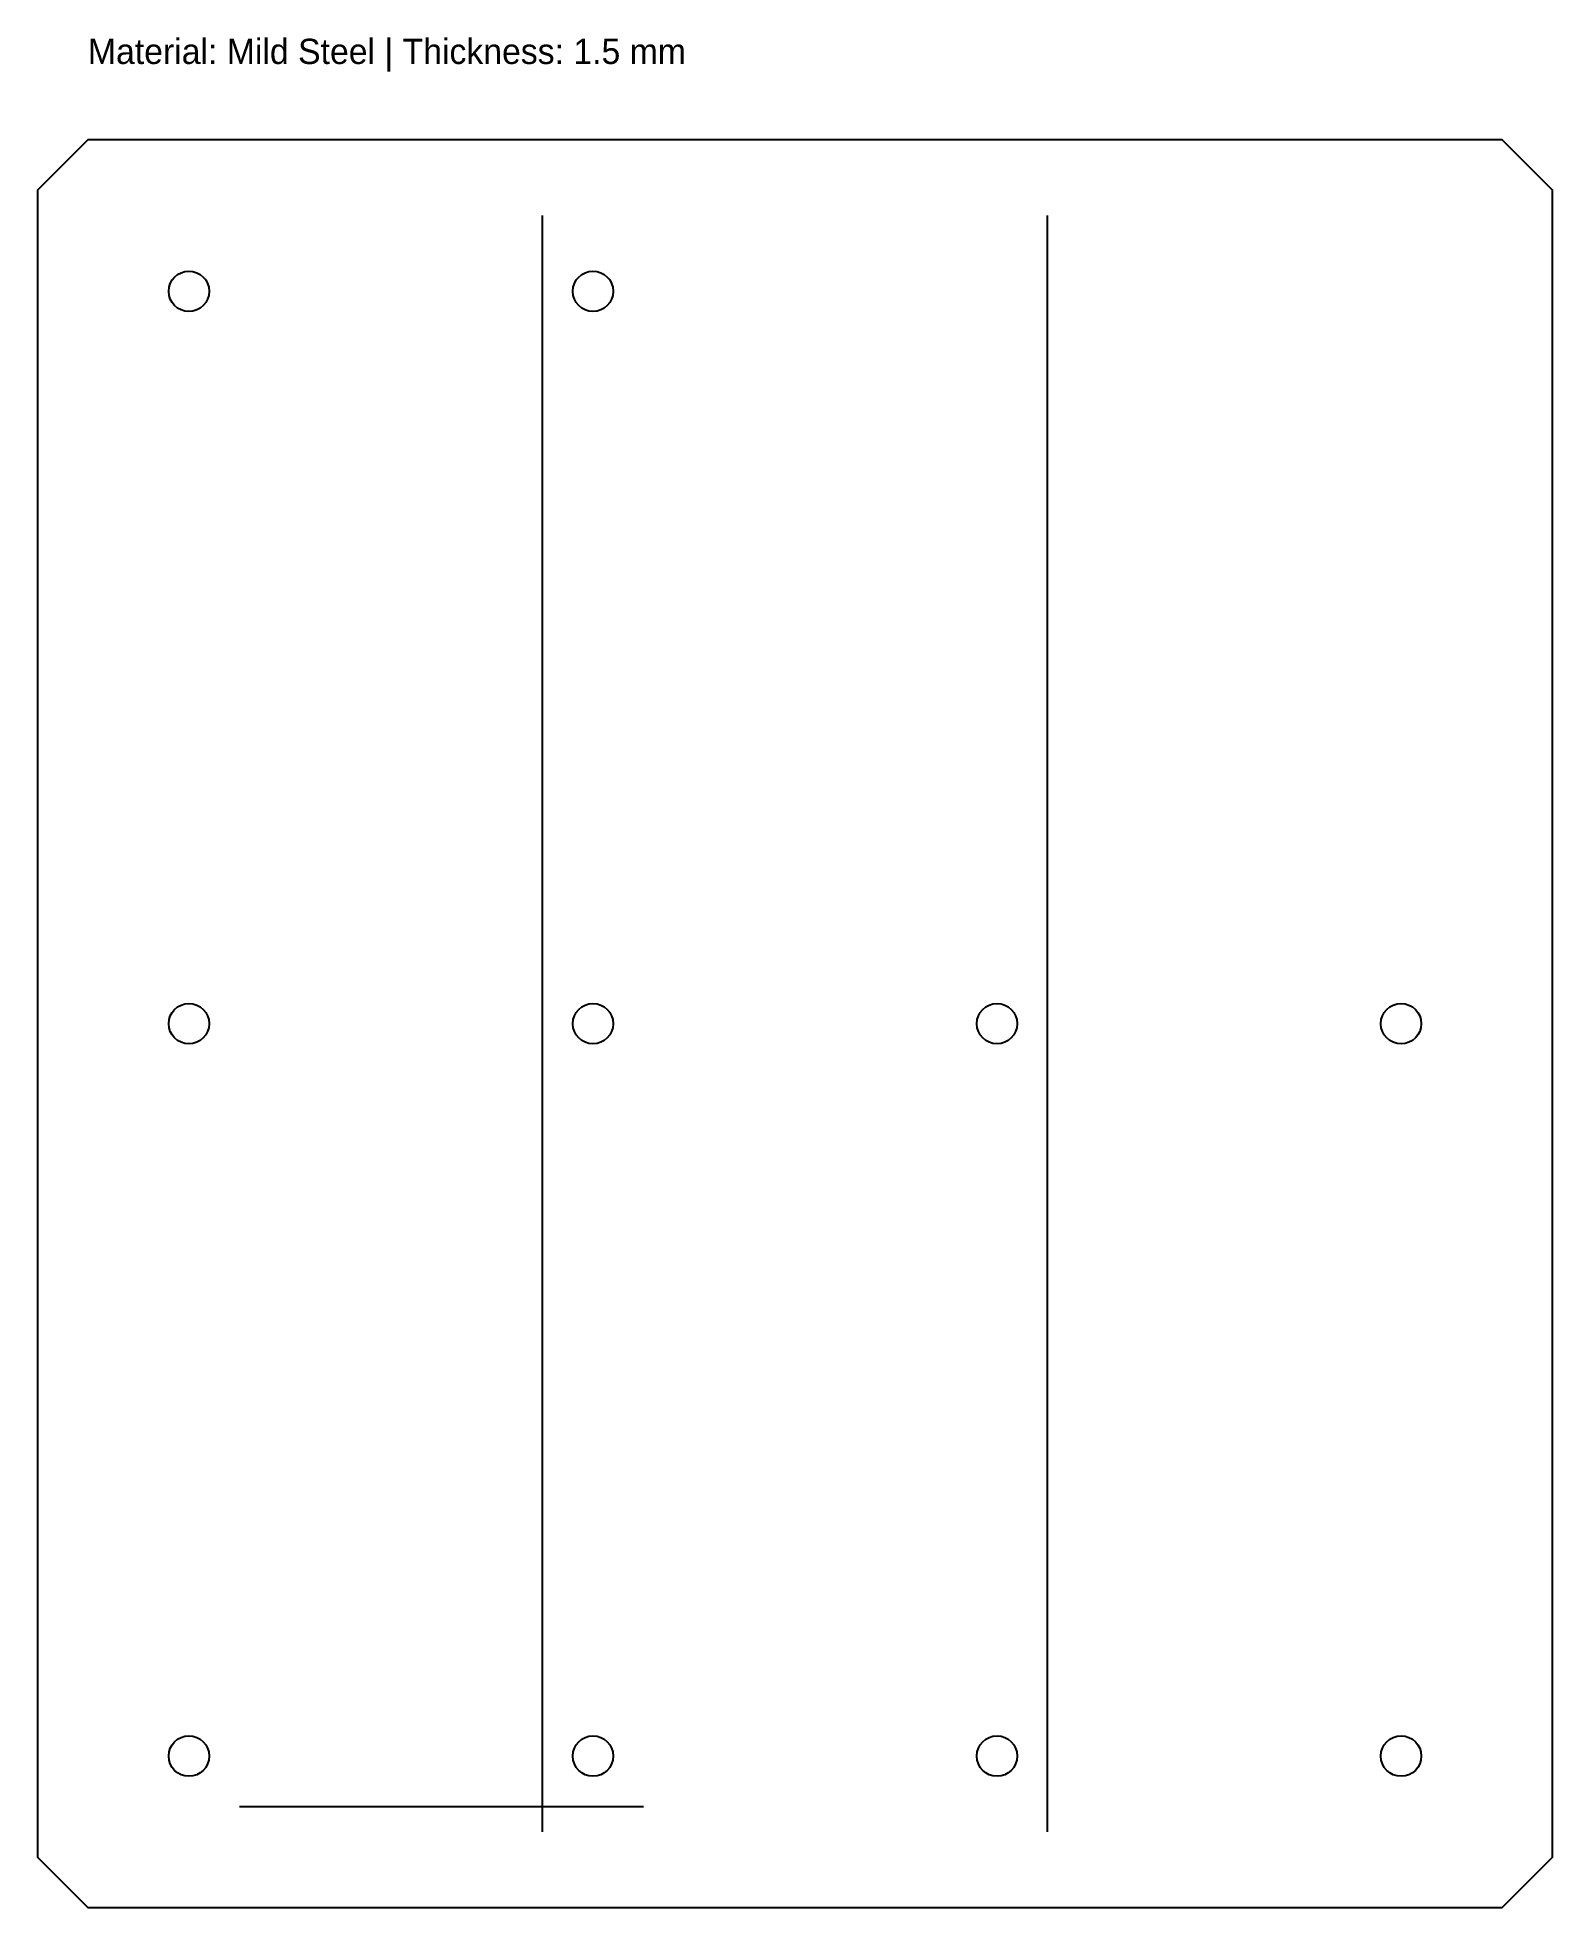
# Model space of a CAD drawing. Header units: metres. Extents: x 0 to 300, y 0 to 370.
import ezdxf

# ---------------------------------------------------------------- set-up
doc = ezdxf.new("R2010")
doc.units = ezdxf.units.M

msp = doc.modelspace()

# ---------------------------------------------------------------- linework, layer by layer
at = {"linetype": 'CONTINUOUS'}
msp.add_line((40, 20), (120, 20), dxfattribs=at)
msp.add_lwpolyline([(10, 0), (290, 0), (300, 10), (300, 340), (290, 350), (10, 350), (0, 340), (0, 10)], close=True)
for centre in [(30, 320), (110, 320), (30, 175), (110, 175), (190, 175), (270, 175), (30, 30), (110, 30), (190, 30), (270, 30)]:
    msp.add_circle(centre, 4)
at = {"layer": 'CONTINUOUS'}
for p, q in [((100, 15), (100, 335)), ((200, 15), (200, 335))]:
    msp.add_line(p, q, dxfattribs=at)

# ---------------------------------------------------------------- texts
at = {"layer": 'NOTES'}
msp.add_text('Material: Mild Steel | Thickness: 1.5 mm', height=5, dxfattribs=at).set_placement((10, 365))

doc.saveas('drawing.dxf')
